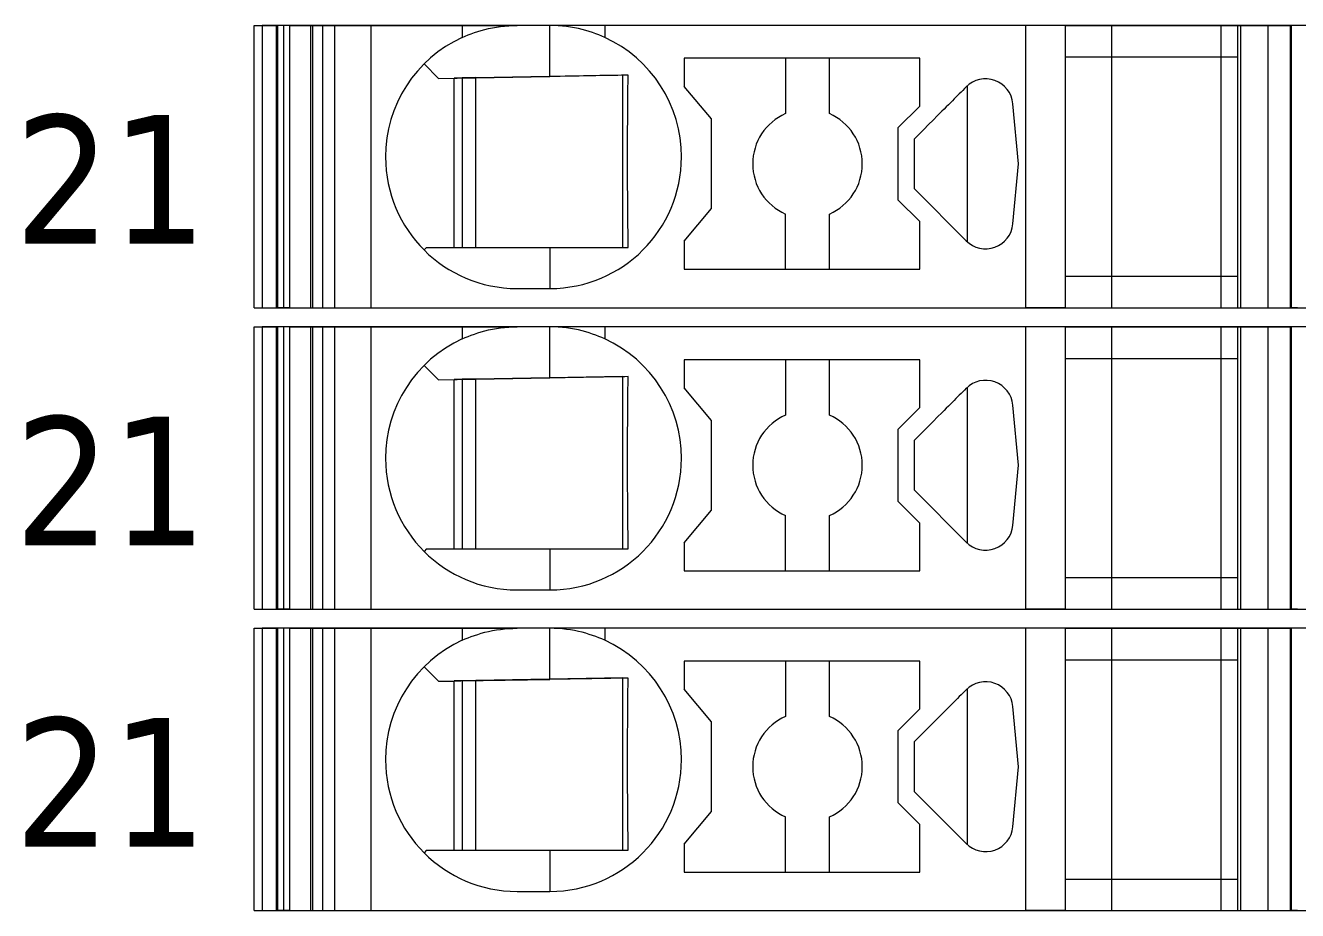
# Model space of a CAD drawing. Header units: millimetres. Extents: x 0 to 1680, y 0 to 1188.
# Drawn here: x 836.68 to 859.89, y 269.85 to 286 of the extents above; entities that cross this region are included whole.
import ezdxf
from ezdxf.enums import TextEntityAlignment as Align

# ---------------------------------------------------------------- set-up
doc = ezdxf.new("R2010")
doc.units = ezdxf.units.MM
for name, color, linetype, lineweight in [('EPLAN309', 5, 'Continuous', 5), ('EPLAN493', 5, 'Continuous', 5), ('MAIN-1', 7, 'Continuous', 5), ('MAIN-2', 7, 'Continuous', 5)]:
    doc.layers.add(name, color=color, linetype=linetype, lineweight=lineweight)
doc.styles.add('Tahoma', font='')
doc.styles.get('Tahoma').set_extended_font_data('Tahoma')

# ---------------------------------------------------------------- blocks, each defined once
blk = doc.blocks.new('EPLSYM_LibrarySPECIAL_Symbol12_Variant0_Placement8_21')
at = {"layer": 'EPLAN309', "lineweight": 13, "ltscale": 16}
blk.add_lwpolyline([(0, -5.15), (68.15, -5.15), (68.15, 0), (0, 0)], close=True, dxfattribs=at)
at = {"layer": 'EPLAN493', "color": 5, "style": 'Tahoma'}
blk.add_attdef('17_20450', text='', height=2.3478, dxfattribs=at).set_placement((0, -21.83478), align=Align.MIDDLE_RIGHT)
blk = doc.blocks.new('EPLSYM_LibrarySPECIAL_Symbol12_Variant0_Placement8_22')
at = {"layer": 'EPLAN309', "lineweight": 13, "ltscale": 16}
blk.add_lwpolyline([(0, -5.15), (68.15, -5.15), (68.15, 0), (0, 0)], close=True, dxfattribs=at)
at = {"layer": 'EPLAN493', "color": 5, "style": 'Tahoma'}
blk.add_attdef('17_20450', text='', height=2.3478, dxfattribs=at).set_placement((0, -21.83478), align=Align.MIDDLE_RIGHT)
blk = doc.blocks.new('EPLSYM_LibrarySPECIAL_Symbol12_Variant0_Placement8_23')
at = {"layer": 'EPLAN309', "lineweight": 13, "ltscale": 16}
blk.add_lwpolyline([(0, -5.15), (68.15, -5.15), (68.15, 0), (0, 0)], close=True, dxfattribs=at)
at = {"layer": 'EPLAN493', "color": 5, "style": 'Tahoma'}
blk.add_attdef('17_20450', text='', height=2.3478, dxfattribs=at).set_placement((0, -21.83478), align=Align.MIDDLE_RIGHT)

msp = doc.modelspace()

# ---------------------------------------------------------------- linework, layer by layer
at = {"layer": 'MAIN-1'}
for p, q in [((840.85, 286), (841.284, 286)), ((840.85, 280.85), (840.85, 286)), ((841.393, 286), (841.284, 286)), ((841.284, 280.85), (841.284, 286)), ((841.501, 286), (841.393, 286)), ((841.393, 280.85), (841.393, 286)), ((841.501, 286), (844.65, 286)), ((841.501, 280.85), (841.501, 286)), ((844.65, 286), (845.65, 286)), ((844.65, 286), (844.65, 285.782)), ((844.65, 285.782), (844.702, 285.805)), ((844.702, 285.805), (844.756, 285.827)), ((844.756, 285.827), (844.813, 285.849)), ((844.813, 285.849), (844.872, 285.87)), ((844.872, 285.87), (844.933, 285.89)), ((844.933, 285.89), (844.997, 285.909)), ((844.997, 285.909), (845.063, 285.927)), ((845.063, 285.927), (845.131, 285.943)), ((845.131, 285.943), (845.201, 285.958)), ((845.201, 285.958), (845.272, 285.97)), ((845.272, 285.97), (845.346, 285.981)), ((845.346, 285.981), (845.421, 285.989)), ((845.421, 285.989), (845.497, 285.995)), ((845.497, 285.995), (845.573, 285.999)), ((845.573, 285.999), (845.65, 286)), ((846.25, 286), (845.65, 286)), ((846.327, 285.999), (846.25, 286)), ((847.25, 286), (846.25, 286)), ((846.25, 285.068), (846.25, 286)), ((846.403, 285.995), (846.327, 285.999)), ((846.479, 285.989), (846.403, 285.995)), ((846.554, 285.981), (846.479, 285.989)), ((846.628, 285.97), (846.554, 285.981)), ((846.699, 285.958), (846.628, 285.97)), ((846.769, 285.943), (846.699, 285.958)), ((846.837, 285.927), (846.769, 285.943)), ((846.903, 285.909), (846.837, 285.927)), ((846.967, 285.89), (846.903, 285.909)), ((847.028, 285.87), (846.967, 285.89)), ((847.087, 285.849), (847.028, 285.87)), ((847.144, 285.827), (847.087, 285.849)), ((847.198, 285.805), (847.144, 285.827)), ((847.25, 285.782), (847.198, 285.805)), ((854.932, 286), (847.25, 286)), ((847.25, 286), (847.25, 285.782)), ((855.65, 286), (854.932, 286)), ((854.932, 280.85), (854.932, 286)), ((855.65, 286), (858.8, 286)), ((855.65, 286), (855.65, 280.85)), ((858.8, 286), (859.35, 286)), ((858.8, 286), (858.8, 280.85)), ((859.35, 286), (859.784, 286)), ((859.35, 286), (859.35, 280.85)), ((859.893, 286), (859.784, 286)), ((859.784, 280.85), (859.784, 286)), ((848.7, 285.4), (848.7, 284.889)), ((853, 285.4), (848.7, 285.4)), ((850.55, 285.4), (850.55, 284.392)), ((851.35, 284.392), (851.35, 285.4)), ((853, 284.529), (853, 285.4)), ((855.65, 285.425), (858.8, 285.425)), ((843.953, 285.297), (844.217, 285.033)), ((846.865, 285.079), (846.786, 285.077)), ((846.943, 285.08), (846.865, 285.079)), ((847.017, 285.081), (846.943, 285.08)), ((847.09, 285.082), (847.017, 285.081)), ((847.16, 285.084), (847.09, 285.082)), ((847.229, 285.085), (847.16, 285.084)), ((847.297, 285.086), (847.229, 285.085)), ((847.363, 285.087), (847.297, 285.086)), ((847.428, 285.088), (847.363, 285.087)), ((847.491, 285.089), (847.428, 285.088)), ((847.554, 285.09), (847.491, 285.089)), ((847.615, 285.091), (847.554, 285.09)), ((847.579, 281.95), (847.579, 285.091)), ((847.676, 285.092), (847.615, 285.091)), ((847.676, 285.022), (847.676, 285.092)), ((844.217, 285.033), (846.25, 285.068)), ((844.5, 281.95), (844.5, 285.038)), ((844.65, 285.04), (844.65, 281.95)), ((844.9, 281.95), (844.9, 285.045)), ((846.345, 285.07), (846.25, 285.068)), ((846.438, 285.071), (846.345, 285.07)), ((846.53, 285.073), (846.438, 285.071)), ((846.618, 285.075), (846.53, 285.073)), ((846.703, 285.076), (846.618, 285.075)), ((846.786, 285.077), (846.703, 285.076)), ((847.673, 284.803), (847.674, 284.877)), ((847.674, 284.877), (847.675, 284.95)), ((847.675, 284.95), (847.676, 285.022)), ((849.2, 284.293), (848.7, 284.889)), ((853.815, 284.847), (853.784, 284.816)), ((853.846, 284.879), (853.815, 284.847)), ((853.867, 284.898), (853.867, 282.052)), ((847.671, 284.57), (847.672, 284.649)), ((847.672, 284.649), (847.673, 284.727)), ((847.673, 284.727), (847.673, 284.803)), ((853.594, 284.626), (853.558, 284.59)), ((853.627, 284.659), (853.594, 284.626)), ((853.658, 284.691), (853.627, 284.659)), ((853.69, 284.722), (853.658, 284.691)), ((853.721, 284.753), (853.69, 284.722)), ((853.752, 284.785), (853.721, 284.753)), ((853.784, 284.816), (853.752, 284.785)), ((847.669, 284.317), (847.67, 284.404)), ((847.67, 284.488), (847.671, 284.57)), ((847.67, 284.404), (847.67, 284.488)), ((852.6, 284.129), (853, 284.529)), ((853.402, 284.434), (853.323, 284.356)), ((853.443, 284.475), (853.402, 284.434)), ((853.483, 284.515), (853.443, 284.475)), ((853.521, 284.553), (853.483, 284.515)), ((853.558, 284.59), (853.521, 284.553)), ((854.802, 283.475), (854.698, 284.572)), ((847.668, 284.132), (847.669, 284.226)), ((847.669, 284.226), (847.669, 284.317)), ((849.2, 282.657), (849.2, 284.293)), ((853.158, 284.19), (853.072, 284.104)), ((853.242, 284.274), (853.158, 284.19)), ((853.323, 284.356), (853.242, 284.274)), ((847.667, 283.931), (847.668, 284.034)), ((847.667, 283.824), (847.667, 283.931)), ((847.668, 284.034), (847.668, 284.132)), ((852.6, 284.129), (852.6, 282.821)), ((852.986, 284.018), (852.9, 283.932)), ((852.9, 283.802), (852.9, 283.932)), ((853.072, 284.104), (852.986, 284.018)), ((847.667, 283.713), (847.667, 283.824)), ((847.667, 283.6), (847.667, 283.713)), ((852.9, 283.671), (852.9, 283.802)), ((847.667, 283.479), (847.667, 283.6)), ((847.667, 283.361), (847.667, 283.479)), ((852.9, 283.54), (852.9, 283.671)), ((852.9, 283.41), (852.9, 283.54)), ((854.698, 282.378), (854.802, 283.475)), ((847.667, 283.247), (847.667, 283.361)), ((847.668, 283.138), (847.667, 283.247)), ((852.9, 283.279), (852.9, 283.41)), ((852.9, 283.148), (852.9, 283.279)), ((847.668, 283.034), (847.668, 283.138)), ((847.669, 282.934), (847.668, 283.034)), ((852.9, 283.018), (852.9, 283.148)), ((852.9, 283.018), (853.846, 282.071)), ((847.669, 282.839), (847.669, 282.934)), ((847.67, 282.748), (847.669, 282.839)), ((853, 282.421), (852.6, 282.821)), ((847.671, 282.659), (847.67, 282.748)), ((847.672, 282.573), (847.671, 282.659)), ((847.672, 282.49), (847.672, 282.573)), ((848.7, 282.061), (849.2, 282.657)), ((850.55, 281.55), (850.55, 282.558)), ((851.35, 281.55), (851.35, 282.558)), ((847.673, 282.408), (847.672, 282.49)), ((847.674, 282.329), (847.673, 282.408)), ((847.675, 282.25), (847.674, 282.329)), ((853, 281.55), (853, 282.421)), ((847.676, 282.174), (847.675, 282.25)), ((847.676, 282.098), (847.676, 282.174)), ((847.677, 282.024), (847.676, 282.098)), ((848.7, 282.061), (848.7, 281.55)), ((844, 281.95), (843.953, 281.903)), ((844, 281.95), (846.25, 281.95)), ((846.25, 281.95), (846.342, 281.95)), ((846.25, 281.95), (846.25, 281.2)), ((846.342, 281.95), (846.433, 281.95)), ((846.433, 281.95), (846.523, 281.95)), ((846.523, 281.95), (846.61, 281.95)), ((846.61, 281.95), (846.695, 281.95)), ((846.695, 281.95), (846.778, 281.95)), ((846.778, 281.95), (846.858, 281.95)), ((846.858, 281.95), (846.936, 281.95)), ((846.936, 281.95), (847.011, 281.95)), ((847.011, 281.95), (847.085, 281.95)), ((847.085, 281.95), (847.157, 281.95)), ((847.157, 281.95), (847.226, 281.95)), ((847.226, 281.95), (847.295, 281.95)), ((847.295, 281.95), (847.361, 281.95)), ((847.361, 281.95), (847.427, 281.95)), ((847.427, 281.95), (847.491, 281.95)), ((847.491, 281.95), (847.555, 281.95)), ((847.555, 281.95), (847.617, 281.95)), ((847.617, 281.95), (847.678, 281.95)), ((847.678, 281.95), (847.677, 282.024)), ((848.7, 281.55), (853, 281.55)), ((855.65, 281.425), (858.8, 281.425)), ((845.65, 281.2), (846.25, 281.2)), ((840.85, 280.85), (841.284, 280.85)), ((841.393, 280.85), (841.284, 280.85)), ((841.501, 280.85), (841.393, 280.85)), ((841.501, 280.85), (854.932, 280.85)), ((855.65, 280.85), (854.932, 280.85)), ((855.65, 280.85), (858.8, 280.85)), ((858.8, 280.85), (859.35, 280.85)), ((859.35, 280.85), (859.784, 280.85)), ((859.893, 280.85), (859.784, 280.85)), ((840.85, 280.5), (841.284, 280.5)), ((840.85, 275.35), (840.85, 280.5)), ((841.393, 280.5), (841.284, 280.5)), ((841.284, 275.35), (841.284, 280.5)), ((841.501, 280.5), (841.393, 280.5)), ((841.393, 275.35), (841.393, 280.5)), ((841.501, 280.5), (844.65, 280.5)), ((841.501, 275.35), (841.501, 280.5)), ((844.65, 280.5), (845.65, 280.5)), ((844.65, 280.5), (844.65, 280.282)), ((845.063, 280.427), (845.131, 280.443)), ((845.131, 280.443), (845.201, 280.458)), ((845.201, 280.458), (845.272, 280.47)), ((845.272, 280.47), (845.346, 280.481)), ((845.346, 280.481), (845.421, 280.489)), ((845.421, 280.489), (845.497, 280.495)), ((845.497, 280.495), (845.573, 280.499)), ((845.573, 280.499), (845.65, 280.5)), ((846.25, 280.5), (845.65, 280.5)), ((846.327, 280.499), (846.25, 280.5)), ((847.25, 280.5), (846.25, 280.5)), ((846.25, 279.568), (846.25, 280.5)), ((846.403, 280.495), (846.327, 280.499)), ((846.479, 280.489), (846.403, 280.495)), ((846.554, 280.481), (846.479, 280.489)), ((846.628, 280.47), (846.554, 280.481)), ((846.699, 280.458), (846.628, 280.47)), ((846.769, 280.443), (846.699, 280.458)), ((846.837, 280.427), (846.769, 280.443)), ((854.932, 280.5), (847.25, 280.5)), ((847.25, 280.5), (847.25, 280.282)), ((855.65, 280.5), (854.932, 280.5)), ((854.932, 275.35), (854.932, 280.5)), ((855.65, 280.5), (858.8, 280.5)), ((855.65, 280.5), (855.65, 275.35)), ((858.8, 280.5), (859.35, 280.5)), ((858.8, 280.5), (858.8, 275.35)), ((859.35, 280.5), (859.784, 280.5)), ((859.35, 280.5), (859.35, 275.35)), ((859.893, 280.5), (859.784, 280.5)), ((859.784, 275.35), (859.784, 280.5)), ((844.65, 280.282), (844.702, 280.305)), ((844.702, 280.305), (844.756, 280.327)), ((844.756, 280.327), (844.813, 280.349)), ((844.813, 280.349), (844.872, 280.37)), ((844.872, 280.37), (844.933, 280.39)), ((844.933, 280.39), (844.997, 280.409)), ((844.997, 280.409), (845.063, 280.427)), ((846.903, 280.409), (846.837, 280.427)), ((846.967, 280.39), (846.903, 280.409)), ((847.028, 280.37), (846.967, 280.39)), ((847.087, 280.349), (847.028, 280.37)), ((847.144, 280.327), (847.087, 280.349)), ((847.198, 280.305), (847.144, 280.327)), ((847.25, 280.282), (847.198, 280.305)), ((843.953, 279.797), (844.217, 279.533)), ((848.7, 279.9), (848.7, 279.389)), ((853, 279.9), (848.7, 279.9)), ((850.55, 279.9), (850.55, 278.892)), ((851.35, 278.892), (851.35, 279.9)), ((853, 279.029), (853, 279.9)), ((855.65, 279.925), (858.8, 279.925)), ((844.217, 279.533), (846.25, 279.568)), ((844.5, 276.45), (844.5, 279.538)), ((844.65, 279.54), (844.65, 276.45)), ((844.9, 276.45), (844.9, 279.545)), ((846.345, 279.57), (846.25, 279.568)), ((846.438, 279.571), (846.345, 279.57)), ((846.53, 279.573), (846.438, 279.571)), ((846.618, 279.575), (846.53, 279.573)), ((846.703, 279.576), (846.618, 279.575)), ((846.786, 279.577), (846.703, 279.576)), ((846.865, 279.579), (846.786, 279.577)), ((846.943, 279.58), (846.865, 279.579)), ((847.017, 279.581), (846.943, 279.58)), ((847.09, 279.582), (847.017, 279.581)), ((847.16, 279.584), (847.09, 279.582)), ((847.229, 279.585), (847.16, 279.584)), ((847.297, 279.586), (847.229, 279.585)), ((847.363, 279.587), (847.297, 279.586)), ((847.428, 279.588), (847.363, 279.587)), ((847.491, 279.589), (847.428, 279.588)), ((847.554, 279.59), (847.491, 279.589)), ((847.615, 279.591), (847.554, 279.59)), ((847.579, 276.45), (847.579, 279.591)), ((847.676, 279.592), (847.615, 279.591)), ((847.675, 279.45), (847.676, 279.522)), ((847.676, 279.522), (847.676, 279.592)), ((847.673, 279.303), (847.674, 279.377)), ((847.673, 279.227), (847.673, 279.303)), ((847.674, 279.377), (847.675, 279.45)), ((849.2, 278.793), (848.7, 279.389)), ((853.752, 279.285), (853.721, 279.253)), ((853.784, 279.316), (853.752, 279.285)), ((853.815, 279.347), (853.784, 279.316)), ((853.846, 279.379), (853.815, 279.347)), ((853.867, 279.398), (853.867, 276.552)), ((847.67, 278.988), (847.671, 279.07)), ((847.671, 279.07), (847.672, 279.149)), ((847.672, 279.149), (847.673, 279.227)), ((853.521, 279.053), (853.483, 279.015)), ((853.558, 279.09), (853.521, 279.053)), ((853.594, 279.126), (853.558, 279.09)), ((853.627, 279.159), (853.594, 279.126)), ((853.658, 279.191), (853.627, 279.159)), ((853.69, 279.222), (853.658, 279.191)), ((853.721, 279.253), (853.69, 279.222)), ((854.802, 277.975), (854.698, 279.072)), ((847.669, 278.817), (847.67, 278.904)), ((847.669, 278.726), (847.669, 278.817)), ((847.67, 278.904), (847.67, 278.988)), ((852.6, 278.629), (853, 279.029)), ((853.323, 278.856), (853.242, 278.774)), ((853.402, 278.934), (853.323, 278.856)), ((853.443, 278.975), (853.402, 278.934)), ((853.483, 279.015), (853.443, 278.975)), ((847.668, 278.632), (847.669, 278.726)), ((847.668, 278.534), (847.668, 278.632)), ((849.2, 277.157), (849.2, 278.793)), ((852.6, 278.629), (852.6, 277.321)), ((853.072, 278.604), (852.986, 278.518)), ((853.158, 278.69), (853.072, 278.604)), ((853.242, 278.774), (853.158, 278.69)), ((847.667, 278.431), (847.668, 278.534)), ((847.667, 278.324), (847.667, 278.431)), ((852.986, 278.518), (852.9, 278.432)), ((852.9, 278.302), (852.9, 278.432)), ((847.667, 278.213), (847.667, 278.324)), ((847.667, 278.1), (847.667, 278.213)), ((852.9, 278.171), (852.9, 278.302)), ((852.9, 278.04), (852.9, 278.171)), ((847.667, 277.979), (847.667, 278.1)), ((847.667, 277.861), (847.667, 277.979)), ((852.9, 277.91), (852.9, 278.04)), ((852.9, 277.779), (852.9, 277.91)), ((854.698, 276.878), (854.802, 277.975)), ((847.667, 277.747), (847.667, 277.861)), ((847.668, 277.638), (847.667, 277.747)), ((852.9, 277.648), (852.9, 277.779)), ((847.668, 277.534), (847.668, 277.638)), ((847.669, 277.434), (847.668, 277.534)), ((847.669, 277.339), (847.669, 277.434)), ((852.9, 277.518), (852.9, 277.648)), ((852.9, 277.518), (853.846, 276.571)), ((847.67, 277.248), (847.669, 277.339)), ((847.671, 277.159), (847.67, 277.248)), ((853, 276.921), (852.6, 277.321)), ((847.672, 277.073), (847.671, 277.159)), ((847.672, 276.99), (847.672, 277.073)), ((847.673, 276.908), (847.672, 276.99)), ((848.7, 276.561), (849.2, 277.157)), ((850.55, 276.05), (850.55, 277.058)), ((851.35, 276.05), (851.35, 277.058)), ((847.674, 276.829), (847.673, 276.908)), ((847.675, 276.75), (847.674, 276.829)), ((847.676, 276.674), (847.675, 276.75)), ((853, 276.05), (853, 276.921)), ((847.676, 276.598), (847.676, 276.674)), ((847.677, 276.524), (847.676, 276.598)), ((847.678, 276.45), (847.677, 276.524)), ((848.7, 276.561), (848.7, 276.05)), ((844, 276.45), (843.953, 276.403)), ((844, 276.45), (846.25, 276.45)), ((846.25, 276.45), (846.342, 276.45)), ((846.25, 276.45), (846.25, 275.7)), ((846.342, 276.45), (846.433, 276.45)), ((846.433, 276.45), (846.523, 276.45)), ((846.523, 276.45), (846.61, 276.45)), ((846.61, 276.45), (846.695, 276.45)), ((846.695, 276.45), (846.778, 276.45)), ((846.778, 276.45), (846.858, 276.45)), ((846.858, 276.45), (846.936, 276.45)), ((846.936, 276.45), (847.011, 276.45)), ((847.011, 276.45), (847.085, 276.45)), ((847.085, 276.45), (847.157, 276.45)), ((847.157, 276.45), (847.226, 276.45)), ((847.226, 276.45), (847.295, 276.45)), ((847.295, 276.45), (847.361, 276.45)), ((847.361, 276.45), (847.427, 276.45)), ((847.427, 276.45), (847.491, 276.45)), ((847.491, 276.45), (847.555, 276.45)), ((847.555, 276.45), (847.617, 276.45)), ((847.617, 276.45), (847.678, 276.45)), ((848.7, 276.05), (853, 276.05)), ((855.65, 275.925), (858.8, 275.925)), ((845.65, 275.7), (846.25, 275.7)), ((840.85, 275.35), (841.284, 275.35)), ((841.393, 275.35), (841.284, 275.35)), ((841.501, 275.35), (841.393, 275.35)), ((841.501, 275.35), (854.932, 275.35)), ((855.65, 275.35), (854.932, 275.35)), ((855.65, 275.35), (858.8, 275.35)), ((858.8, 275.35), (859.35, 275.35)), ((859.35, 275.35), (859.784, 275.35)), ((859.893, 275.35), (859.784, 275.35)), ((840.85, 275), (841.284, 275)), ((840.85, 269.85), (840.85, 275)), ((841.393, 275), (841.284, 275)), ((841.284, 269.85), (841.284, 275)), ((841.501, 275), (841.393, 275)), ((841.393, 269.85), (841.393, 275)), ((841.501, 275), (844.65, 275)), ((841.501, 269.85), (841.501, 275)), ((844.65, 275), (845.65, 275)), ((844.65, 275), (844.65, 274.782)), ((844.813, 274.849), (844.872, 274.87)), ((844.872, 274.87), (844.933, 274.89)), ((844.933, 274.89), (844.997, 274.909)), ((844.997, 274.909), (845.063, 274.927)), ((845.063, 274.927), (845.131, 274.943)), ((845.131, 274.943), (845.201, 274.958)), ((845.201, 274.958), (845.272, 274.97)), ((845.272, 274.97), (845.346, 274.981)), ((845.346, 274.981), (845.421, 274.989)), ((845.421, 274.989), (845.497, 274.995)), ((845.497, 274.995), (845.573, 274.999)), ((845.573, 274.999), (845.65, 275)), ((846.25, 275), (845.65, 275)), ((846.327, 274.999), (846.25, 275)), ((847.25, 275), (846.25, 275)), ((846.25, 274.068), (846.25, 275)), ((846.403, 274.995), (846.327, 274.999)), ((846.479, 274.989), (846.403, 274.995)), ((846.554, 274.981), (846.479, 274.989)), ((846.628, 274.97), (846.554, 274.981)), ((846.699, 274.958), (846.628, 274.97)), ((846.769, 274.943), (846.699, 274.958)), ((846.837, 274.927), (846.769, 274.943)), ((846.903, 274.909), (846.837, 274.927)), ((846.967, 274.89), (846.903, 274.909)), ((847.028, 274.87), (846.967, 274.89)), ((847.087, 274.849), (847.028, 274.87)), ((854.932, 275), (847.25, 275)), ((847.25, 275), (847.25, 274.782)), ((855.65, 275), (854.932, 275)), ((854.932, 269.85), (854.932, 275)), ((855.65, 275), (858.8, 275)), ((855.65, 275), (855.65, 269.85)), ((858.8, 275), (859.35, 275)), ((858.8, 275), (858.8, 269.85)), ((859.35, 275), (859.784, 275)), ((859.35, 275), (859.35, 269.85)), ((859.893, 275), (859.784, 275)), ((859.784, 269.85), (859.784, 275)), ((844.65, 274.782), (844.702, 274.805)), ((844.702, 274.805), (844.756, 274.827)), ((844.756, 274.827), (844.813, 274.849)), ((847.144, 274.827), (847.087, 274.849)), ((847.198, 274.805), (847.144, 274.827)), ((847.25, 274.782), (847.198, 274.805)), ((848.7, 274.4), (848.7, 273.889)), ((853, 274.4), (848.7, 274.4)), ((850.55, 274.4), (850.55, 273.392)), ((851.35, 273.392), (851.35, 274.4)), ((853, 273.529), (853, 274.4)), ((855.65, 274.425), (858.8, 274.425)), ((843.953, 274.297), (844.217, 274.033)), ((844.217, 274.033), (846.25, 274.068)), ((844.5, 270.95), (844.5, 274.038)), ((844.65, 274.04), (844.65, 270.95)), ((844.9, 270.95), (844.9, 274.045)), ((846.345, 274.07), (846.25, 274.068)), ((846.438, 274.071), (846.345, 274.07)), ((846.53, 274.073), (846.438, 274.071)), ((846.618, 274.075), (846.53, 274.073)), ((846.703, 274.076), (846.618, 274.075)), ((846.786, 274.077), (846.703, 274.076)), ((846.865, 274.079), (846.786, 274.077)), ((846.943, 274.08), (846.865, 274.079)), ((847.017, 274.081), (846.943, 274.08)), ((847.09, 274.082), (847.017, 274.081)), ((847.16, 274.084), (847.09, 274.082)), ((847.229, 274.085), (847.16, 274.084)), ((847.297, 274.086), (847.229, 274.085)), ((847.363, 274.087), (847.297, 274.086)), ((847.428, 274.088), (847.363, 274.087)), ((847.491, 274.089), (847.428, 274.088)), ((847.554, 274.09), (847.491, 274.089)), ((847.615, 274.091), (847.554, 274.09)), ((847.579, 270.95), (847.579, 274.091)), ((847.676, 274.092), (847.615, 274.091)), ((847.674, 273.877), (847.675, 273.95)), ((847.675, 273.95), (847.676, 274.022)), ((847.676, 274.022), (847.676, 274.092)), ((847.672, 273.649), (847.673, 273.727)), ((847.673, 273.803), (847.674, 273.877)), ((847.673, 273.727), (847.673, 273.803)), ((849.2, 273.293), (848.7, 273.889)), ((853.69, 273.722), (853.658, 273.691)), ((853.721, 273.753), (853.69, 273.722)), ((853.752, 273.785), (853.721, 273.753)), ((853.784, 273.816), (853.752, 273.785)), ((853.815, 273.847), (853.784, 273.816)), ((853.846, 273.879), (853.815, 273.847)), ((853.867, 273.898), (853.867, 271.052)), ((847.67, 273.488), (847.671, 273.57)), ((847.67, 273.404), (847.67, 273.488)), ((847.671, 273.57), (847.672, 273.649)), ((852.6, 273.129), (853, 273.529)), ((853.443, 273.475), (853.402, 273.434)), ((853.483, 273.515), (853.443, 273.475)), ((853.521, 273.553), (853.483, 273.515)), ((853.558, 273.59), (853.521, 273.553)), ((853.594, 273.626), (853.558, 273.59)), ((853.627, 273.659), (853.594, 273.626)), ((853.658, 273.691), (853.627, 273.659)), ((854.802, 272.475), (854.698, 273.572)), ((847.669, 273.317), (847.67, 273.404)), ((847.669, 273.226), (847.669, 273.317)), ((849.2, 271.657), (849.2, 273.293)), ((853.242, 273.274), (853.158, 273.19)), ((853.323, 273.356), (853.242, 273.274)), ((853.402, 273.434), (853.323, 273.356)), ((847.667, 272.931), (847.668, 273.034)), ((847.668, 273.132), (847.669, 273.226)), ((847.668, 273.034), (847.668, 273.132)), ((852.6, 273.129), (852.6, 271.821)), ((852.986, 273.018), (852.9, 272.932)), ((853.072, 273.104), (852.986, 273.018)), ((853.158, 273.19), (853.072, 273.104)), ((847.667, 272.824), (847.667, 272.931)), ((847.667, 272.713), (847.667, 272.824)), ((852.9, 272.802), (852.9, 272.932)), ((852.9, 272.671), (852.9, 272.802)), ((847.667, 272.6), (847.667, 272.713)), ((847.667, 272.479), (847.667, 272.6)), ((852.9, 272.54), (852.9, 272.671)), ((847.667, 272.361), (847.667, 272.479)), ((847.667, 272.247), (847.667, 272.361)), ((852.9, 272.41), (852.9, 272.54)), ((852.9, 272.279), (852.9, 272.41)), ((854.698, 271.378), (854.802, 272.475)), ((847.668, 272.138), (847.667, 272.247)), ((847.668, 272.034), (847.668, 272.138)), ((852.9, 272.148), (852.9, 272.279)), ((852.9, 272.018), (852.9, 272.148)), ((847.669, 271.934), (847.668, 272.034)), ((847.669, 271.839), (847.669, 271.934)), ((852.9, 272.018), (853.846, 271.071)), ((847.67, 271.748), (847.669, 271.839)), ((847.671, 271.659), (847.67, 271.748)), ((847.672, 271.573), (847.671, 271.659)), ((848.7, 271.061), (849.2, 271.657)), ((853, 271.421), (852.6, 271.821)), ((847.672, 271.49), (847.672, 271.573)), ((847.673, 271.408), (847.672, 271.49)), ((847.674, 271.329), (847.673, 271.408)), ((850.55, 270.55), (850.55, 271.558)), ((851.35, 270.55), (851.35, 271.558)), ((853, 270.55), (853, 271.421)), ((847.675, 271.25), (847.674, 271.329)), ((847.676, 271.174), (847.675, 271.25)), ((847.676, 271.098), (847.676, 271.174)), ((844, 270.95), (843.953, 270.903)), ((844, 270.95), (846.25, 270.95)), ((846.25, 270.95), (846.342, 270.95)), ((846.25, 270.95), (846.25, 270.2)), ((846.342, 270.95), (846.433, 270.95)), ((846.433, 270.95), (846.523, 270.95)), ((846.523, 270.95), (846.61, 270.95)), ((846.61, 270.95), (846.695, 270.95)), ((846.695, 270.95), (846.778, 270.95)), ((846.778, 270.95), (846.858, 270.95)), ((846.858, 270.95), (846.936, 270.95)), ((846.936, 270.95), (847.011, 270.95)), ((847.011, 270.95), (847.085, 270.95)), ((847.085, 270.95), (847.157, 270.95)), ((847.157, 270.95), (847.226, 270.95)), ((847.226, 270.95), (847.295, 270.95)), ((847.295, 270.95), (847.361, 270.95)), ((847.361, 270.95), (847.427, 270.95)), ((847.427, 270.95), (847.491, 270.95)), ((847.491, 270.95), (847.555, 270.95)), ((847.555, 270.95), (847.617, 270.95)), ((847.617, 270.95), (847.678, 270.95)), ((847.677, 271.024), (847.676, 271.098)), ((847.678, 270.95), (847.677, 271.024)), ((848.7, 271.061), (848.7, 270.55)), ((848.7, 270.55), (853, 270.55)), ((855.65, 270.425), (858.8, 270.425)), ((845.65, 270.2), (846.25, 270.2)), ((840.85, 269.85), (841.284, 269.85)), ((841.393, 269.85), (841.284, 269.85)), ((841.501, 269.85), (841.393, 269.85)), ((841.501, 269.85), (854.932, 269.85)), ((855.65, 269.85), (854.932, 269.85)), ((855.65, 269.85), (858.8, 269.85)), ((858.8, 269.85), (859.35, 269.85)), ((859.35, 269.85), (859.784, 269.85)), ((859.893, 269.85), (859.784, 269.85))]:
    msp.add_line(p, q, dxfattribs=at)
for centre, radius, start, end in [((845.65, 283.6), 2.4, 114.6244, 180), ((846.25, 283.6), 2.4, 0, 65.3756), ((854.2, 284.525), 0.5, 5.4404, 135), ((850.95, 283.475), 1, 113.5782, 180), ((850.95, 283.475), 1, 0, 66.4218), ((845.65, 283.6), 2.4, 180, 270), ((846.25, 283.6), 2.4, 270, 0), ((850.95, 283.475), 1, 180, 246.4218), ((850.95, 283.475), 1, 293.5782, 0), ((854.2, 282.425), 0.5, 225, 354.5596), ((845.65, 278.1), 2.4, 114.6244, 180), ((846.25, 278.1), 2.4, 0, 65.3756), ((854.2, 279.025), 0.5, 5.4404, 135), ((850.95, 277.975), 1, 113.5782, 180), ((850.95, 277.975), 1, 0, 66.4218), ((845.65, 278.1), 2.4, 180, 270), ((846.25, 278.1), 2.4, 270, 0), ((850.95, 277.975), 1, 180, 246.4218), ((850.95, 277.975), 1, 293.5782, 0), ((854.2, 276.925), 0.5, 225, 354.5596), ((845.65, 272.6), 2.4, 114.6244, 180), ((846.25, 272.6), 2.4, 0, 65.3756), ((854.2, 273.525), 0.5, 5.4404, 135), ((850.95, 272.475), 1, 113.5782, 180), ((850.95, 272.475), 1, 0, 66.4218), ((845.65, 272.6), 2.4, 180, 270), ((846.25, 272.6), 2.4, 270, 0), ((850.95, 272.475), 1, 180, 246.4218), ((850.95, 272.475), 1, 293.5782, 0), ((854.2, 271.425), 0.5, 225, 354.5596)]:
    msp.add_arc(centre, radius, start, end, dxfattribs=at)
at = {"layer": 'MAIN-2'}
for p, q in [((841.256, 286), (841.256, 280.85)), ((841.889, 280.85), (841.889, 286)), ((841.917, 286), (841.917, 280.85)), ((842.102, 286), (842.102, 280.85)), ((842.32, 286), (842.32, 280.85)), ((842.981, 286), (842.981, 280.85)), ((856.506, 280.85), (856.506, 286)), ((858.491, 286), (858.491, 280.85)), ((858.85, 286), (858.85, 280.85)), ((859.756, 286), (859.756, 280.85)), ((844.9, 285.053), (847.579, 285.1)), ((847.579, 285.1), (847.676, 285.092)), ((847.579, 285.091), (847.579, 285.1)), ((844.217, 285.033), (844.5, 285.038)), ((844.65, 285.042), (844.5, 285.039)), ((844.5, 285.039), (844.5, 285.038)), ((844.5, 285.038), (844.5, 285.038)), ((844.9, 285.048), (844.65, 285.043)), ((844.65, 285.042), (844.65, 285.043)), ((844.65, 285.042), (844.65, 285.04)), ((844.9, 285.048), (844.9, 285.053)), ((844.9, 285.045), (844.9, 285.048)), ((844.65, 281.95), (844.65, 281.95)), ((844.9, 281.95), (844.9, 281.95)), ((841.256, 280.5), (841.256, 275.35)), ((841.889, 275.35), (841.889, 280.5)), ((841.917, 280.5), (841.917, 275.35)), ((842.102, 280.5), (842.102, 275.35)), ((842.32, 280.5), (842.32, 275.35)), ((842.981, 280.5), (842.981, 275.35)), ((856.506, 275.35), (856.506, 280.5)), ((858.491, 280.5), (858.491, 275.35)), ((858.85, 280.5), (858.85, 275.35)), ((859.756, 280.5), (859.756, 275.35)), ((844.217, 279.533), (844.5, 279.538)), ((844.65, 279.542), (844.5, 279.539)), ((844.5, 279.539), (844.5, 279.538)), ((844.5, 279.538), (844.5, 279.538)), ((844.9, 279.548), (844.65, 279.543)), ((844.65, 279.542), (844.65, 279.543)), ((844.65, 279.542), (844.65, 279.54)), ((844.9, 279.553), (847.579, 279.6)), ((844.9, 279.548), (844.9, 279.553)), ((844.9, 279.545), (844.9, 279.548)), ((847.579, 279.6), (847.676, 279.592)), ((847.579, 279.591), (847.579, 279.6)), ((844.65, 276.45), (844.65, 276.45)), ((844.9, 276.45), (844.9, 276.45)), ((841.256, 275), (841.256, 269.85)), ((841.889, 269.85), (841.889, 275)), ((841.917, 275), (841.917, 269.85)), ((842.102, 275), (842.102, 269.85)), ((842.32, 275), (842.32, 269.85)), ((842.981, 275), (842.981, 269.85)), ((856.506, 269.85), (856.506, 275)), ((858.491, 275), (858.491, 269.85)), ((858.85, 275), (858.85, 269.85)), ((859.756, 275), (859.756, 269.85)), ((844.217, 274.033), (844.5, 274.038)), ((844.65, 274.042), (844.5, 274.039)), ((844.5, 274.039), (844.5, 274.038)), ((844.5, 274.038), (844.5, 274.038)), ((844.9, 274.048), (844.65, 274.043)), ((844.65, 274.042), (844.65, 274.043)), ((844.65, 274.042), (844.65, 274.04)), ((844.9, 274.053), (847.579, 274.1)), ((844.9, 274.048), (844.9, 274.053)), ((844.9, 274.045), (844.9, 274.048)), ((847.579, 274.1), (847.676, 274.092)), ((847.579, 274.091), (847.579, 274.1)), ((844.65, 270.95), (844.65, 270.95)), ((844.9, 270.95), (844.9, 270.95))]:
    msp.add_line(p, q, dxfattribs=at)

# ---------------------------------------------------------------- block references
ref = msp.add_blockref('EPLSYM_LibrarySPECIAL_Symbol12_Variant0_Placement8_21', (841, 286))
ref.add_attrib('17_20450', '21', dxfattribs={"layer": 'EPLAN493', "color": 5, "height": 2.3478, "style": 'Tahoma'}).set_placement((840, 283.19), align=Align.MIDDLE_RIGHT)
ref = msp.add_blockref('EPLSYM_LibrarySPECIAL_Symbol12_Variant0_Placement8_22', (841, 280.5))
ref.add_attrib('17_20450', '21', dxfattribs={"layer": 'EPLAN493', "color": 5, "height": 2.3478, "style": 'Tahoma'}).set_placement((840, 277.69), align=Align.MIDDLE_RIGHT)
ref = msp.add_blockref('EPLSYM_LibrarySPECIAL_Symbol12_Variant0_Placement8_23', (841, 275))
ref.add_attrib('17_20450', '21', dxfattribs={"layer": 'EPLAN493', "color": 5, "height": 2.3478, "style": 'Tahoma'}).set_placement((840, 272.19), align=Align.MIDDLE_RIGHT)

doc.saveas('drawing.dxf')
